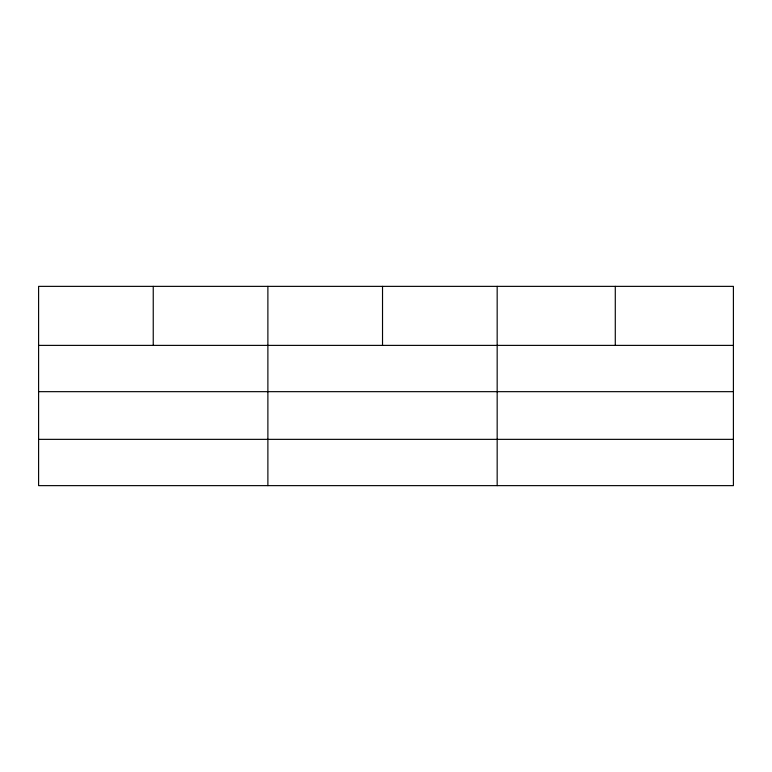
<?xml version="1.0" encoding="UTF-8"?>
<svg xmlns="http://www.w3.org/2000/svg" width="772" height="772" viewBox="0 0 772 772"><rect width="100%" height="100%" fill="white"/><g stroke="black" fill="none" stroke-linecap="round" stroke-linejoin="round"><path stroke-width="1.16" d="M733.4 391.665L733.4 286.364L38.6 286.364L38.6 485.636L733.4 485.636L733.4 391.665L38.6 391.665M38.6 345.383L733.4 345.383M38.6 439.355L733.4 439.355M615.284 286.364L615.284 345.383M497.168 286.364L497.168 485.636M382.526 286.364L382.526 345.383M267.884 286.364L267.884 485.636M153.242 286.364L153.242 345.383"/></g></svg>
